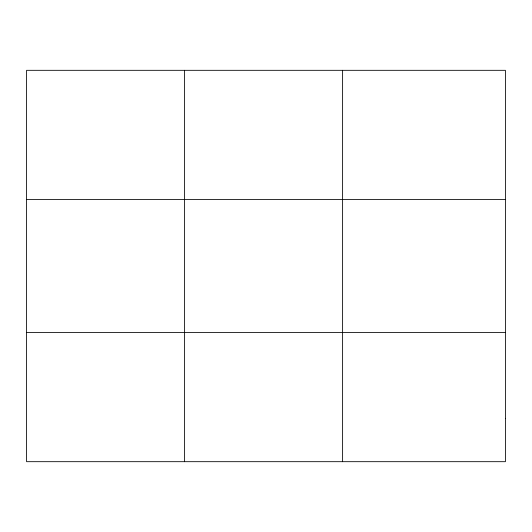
<?xml version="1.0" encoding="UTF-8"?>
<svg xmlns="http://www.w3.org/2000/svg" width="532" height="532" viewBox="0 0 532 532"><rect width="100%" height="100%" fill="white"/><g stroke="black" fill="none" stroke-linecap="round" stroke-linejoin="round"><path stroke-width="0.8" d="M184.604 461.683L184.604 70.317M342.608 461.683L342.608 70.317M26.6 199.467L505.4 199.467M26.6 332.533L505.4 332.533M505.4 418.637L505.4 461.683L26.6 461.683L26.6 70.317L505.4 70.317L505.4 418.637"/></g></svg>
